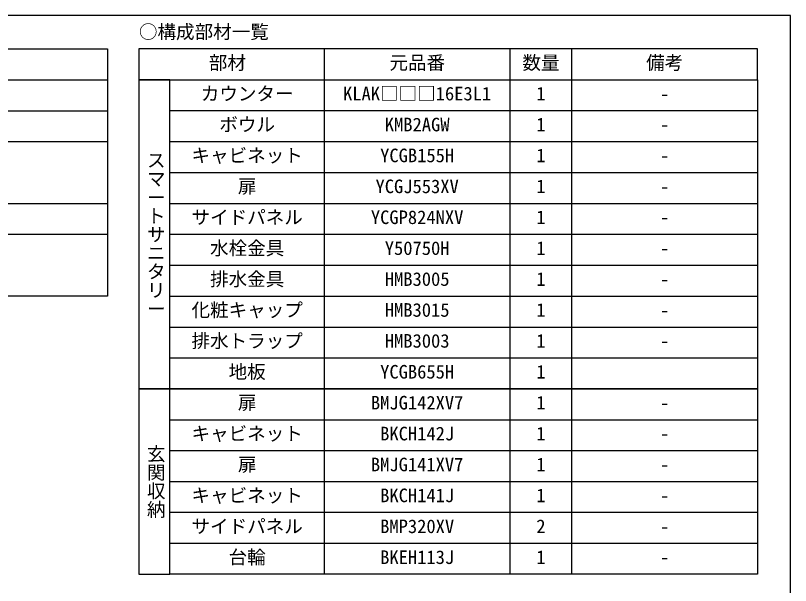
# Model space of a CAD drawing. Units: millimetres on the paper. Extents: x -205 to 195, y -144 to 136.
# Drawn here: x 69.7 to 195, y 44.3 to 136.5 of the extents above; entities that cross this region are included whole.
import ezdxf
from ezdxf.enums import TextEntityAlignment as Align

# ---------------------------------------------------------------- set-up
doc = ezdxf.new("R2010")
doc.units = ezdxf.units.MM
for name, color, linetype in [('0-9_枠\u3000太', 6, 'Continuous'), ('0-A_枠\u3000中', 7, 'Continuous'), ('0-B_枠\u3000細', 3, 'Continuous')]:
    doc.layers.add(name, color=color, linetype=linetype)
doc.styles.add('@ＭＳ ゴシック', font='')
doc.styles.add('ＭＳ ゴシック', font='')
doc.styles.get('@ＭＳ ゴシック').set_extended_font_data('@MS Gothic')
doc.styles.get('ＭＳ ゴシック').set_extended_font_data('MS Gothic')

msp = doc.modelspace()

# ---------------------------------------------------------------- linework, layer by layer
at = {"layer": '0-9_枠\u3000太'}
for p, q in [((195, 136.5), (-205, 136.5)), ((195, -143.5), (195, 136.5))]:
    msp.add_line(p, q, dxfattribs=at)
at = {"layer": '0-A_枠\u3000中'}
for points in [[(-15.432, 91.1), (-15.432, 131.1), (84.568, 131.1), (84.568, 91.1)], [(89.65, 126.1), (189.65, 126.1), (189.65, 131.1), (89.65, 131.1)], [(94.65, 126.1), (89.65, 126.1), (89.65, 76.1), (94.65, 76.1)], [(189.65, 76.1), (94.65, 76.1), (94.65, 126.1), (189.65, 126.1)], [(89.65, 46.1), (94.65, 46.1), (94.65, 76.1), (89.65, 76.1)], [(94.65, 76.1), (189.65, 76.1), (189.65, 46.1), (94.65, 46.1)]]:
    msp.add_lwpolyline(points, close=True, dxfattribs=at)
at = {"layer": '0-B_枠\u3000細'}
for p, q in [((119.65, 76.1), (119.65, 131.1)), ((149.65, 76.1), (149.65, 131.1)), ((159.65, 76.1), (159.65, 131.1)), ((-10.432, 126.1), (84.568, 126.1)), ((-10.432, 121.1), (84.568, 121.1)), ((189.65, 121.1), (94.65, 121.1)), ((-10.432, 116.1), (84.568, 116.1)), ((94.65, 116.1), (189.65, 116.1)), ((94.65, 111.1), (189.65, 111.1)), ((-10.432, 106.1), (84.568, 106.1)), ((94.65, 106.1), (189.65, 106.1)), ((-10.432, 101.1), (84.568, 101.1)), ((94.65, 101.1), (189.65, 101.1)), ((94.65, 96.1), (189.65, 96.1)), ((94.65, 91.1), (189.65, 91.1)), ((94.65, 86.1), (189.65, 86.1)), ((94.65, 81.1), (189.65, 81.1)), ((119.65, 46.1), (119.65, 76.1)), ((149.65, 46.1), (149.65, 76.1)), ((159.65, 46.1), (159.65, 76.1)), ((94.65, 71.1), (189.65, 71.1)), ((94.65, 66.1), (189.65, 66.1)), ((94.65, 61.1), (189.65, 61.1)), ((189.65, 56.1), (94.65, 56.1)), ((189.65, 51.1), (94.65, 51.1))]:
    msp.add_line(p, q, dxfattribs=at)

# ---------------------------------------------------------------- texts
at = {"layer": '0-B_枠\u3000細', "style": 'ＭＳ ゴシック'}
for s, p in [('○構成部材一覧', (89.65, 132.1)), ('部材', (100.949, 127.1)), ('元品番', (130.15, 127.1)), ('数量', (151.65, 127.1)), ('備考', (171.65, 127.1)), ('カウンター', (99.65, 122.1)), ('KLAK□□□16E3L1', (122.65, 122.1)), ('1', (153.9, 122.1)), ('-', (173.9, 122.1)), ('ボウル', (102.65, 117.1)), ('KMB2AGW', (129.4, 117.1)), ('1', (153.9, 117.1)), ('-', (173.9, 117.1)), ('キャビネット', (98.15, 112.1)), ('YCGB155H', (128.65, 112.1)), ('1', (153.9, 112.1)), ('-', (173.9, 112.1)), ('扉', (105.65, 107.1)), ('YCGJ553XV', (127.9, 107.1)), ('1', (153.9, 107.1)), ('-', (173.9, 107.1)), ('サイドパネル', (98.15, 102.1)), ('YCGP824NXV', (127.15, 102.1)), ('1', (153.9, 102.1)), ('-', (173.9, 102.1)), ('水栓金具', (101.15, 97.1)), ('Y50750H', (129.4, 97.1)), ('1', (153.9, 97.1)), ('-', (173.9, 97.1)), ('排水金具', (101.15, 92.1)), ('HMB3005', (129.4, 92.1)), ('1', (153.9, 92.1)), ('-', (173.9, 92.1)), ('化粧キャップ', (98.15, 87.1)), ('HMB3015', (129.4, 87.1)), ('1', (153.9, 87.1)), ('-', (173.9, 87.1)), ('排水トラップ', (98.15, 82.1)), ('HMB3003', (129.4, 82.1)), ('1', (153.9, 82.1)), ('-', (173.9, 82.1)), ('地板', (104.15, 77.1)), ('YCGB655H', (128.65, 77.1)), ('1', (153.9, 77.1)), ('扉', (105.65, 72.1)), ('BMJG142XV7', (127.15, 72.1)), ('1', (153.9, 72.1)), ('-', (173.9, 72.1)), ('キャビネット', (98.15, 67.1)), ('BKCH142J', (128.65, 67.1)), ('1', (153.9, 67.1)), ('-', (173.9, 67.1)), ('扉', (105.65, 62.1)), ('BMJG141XV7', (127.15, 62.1)), ('1', (153.9, 62.1)), ('-', (173.9, 62.1)), ('キャビネット', (98.15, 57.1)), ('BKCH141J', (128.65, 57.1)), ('1', (153.9, 57.1)), ('-', (173.9, 57.1)), ('サイドパネル', (98.15, 52.1)), ('BMP320XV', (128.65, 52.1)), ('2', (153.9, 52.1)), ('-', (173.9, 52.1)), ('台輪', (104.15, 47.1)), ('BKEH113J', (128.65, 47.1)), ('1', (153.9, 47.1)), ('-', (173.9, 47.1))]:
    msp.add_text(s, height=2.199, dxfattribs=at).set_placement(p, align=Align.BOTTOM_LEFT)
at = {"layer": '0-B_枠\u3000細', "style": '@ＭＳ ゴシック'}
for s, p in [('スマートサニタリー', (90.65, 114.6)), ('玄関収納', (90.65, 67.1))]:
    msp.add_text(s, height=2.199, rotation=270, dxfattribs=at).set_placement(p, align=Align.BOTTOM_LEFT)

doc.saveas('drawing.dxf')
